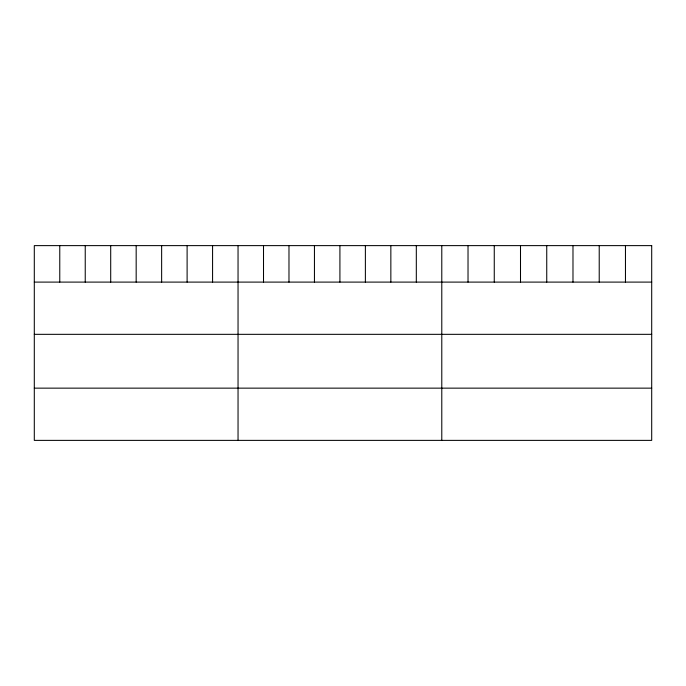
<?xml version="1.0" encoding="UTF-8"?>
<svg xmlns="http://www.w3.org/2000/svg" width="686" height="686" viewBox="0 0 686 686"><rect width="100%" height="100%" fill="white"/><g stroke="black" fill="none" stroke-linecap="round" stroke-linejoin="round"><path stroke-width="1.03" d="M34.3 282.1L651.7 282.1M34.3 334.331L651.7 334.331M34.3 388.147L651.7 388.147M625.461 245.622L625.461 282.1M599.221 245.622L599.221 282.1M572.982 245.622L572.982 282.1M546.742 245.622L546.742 282.1M520.503 245.622L520.503 282.1M494.263 245.622L494.263 282.1M468.023 245.622L468.023 282.1M441.784 245.622L441.784 440.378M416.316 245.622L416.316 282.1M390.849 245.622L390.849 282.1M365.381 245.622L365.381 282.1M339.913 245.622L339.913 282.1M314.445 245.622L314.445 282.1M288.978 245.622L288.978 282.1M263.51 245.622L263.51 282.1M238.042 245.622L238.042 440.378M212.574 245.622L212.574 282.1M187.107 245.622L187.107 282.1M161.639 245.622L161.639 282.1M136.171 245.622L136.171 282.1M110.703 245.622L110.703 282.1M85.236 245.622L85.236 282.1M59.768 245.622L59.768 282.1M651.7 245.622L34.3 245.622L34.3 440.378L651.7 440.378L651.7 245.622"/></g></svg>
